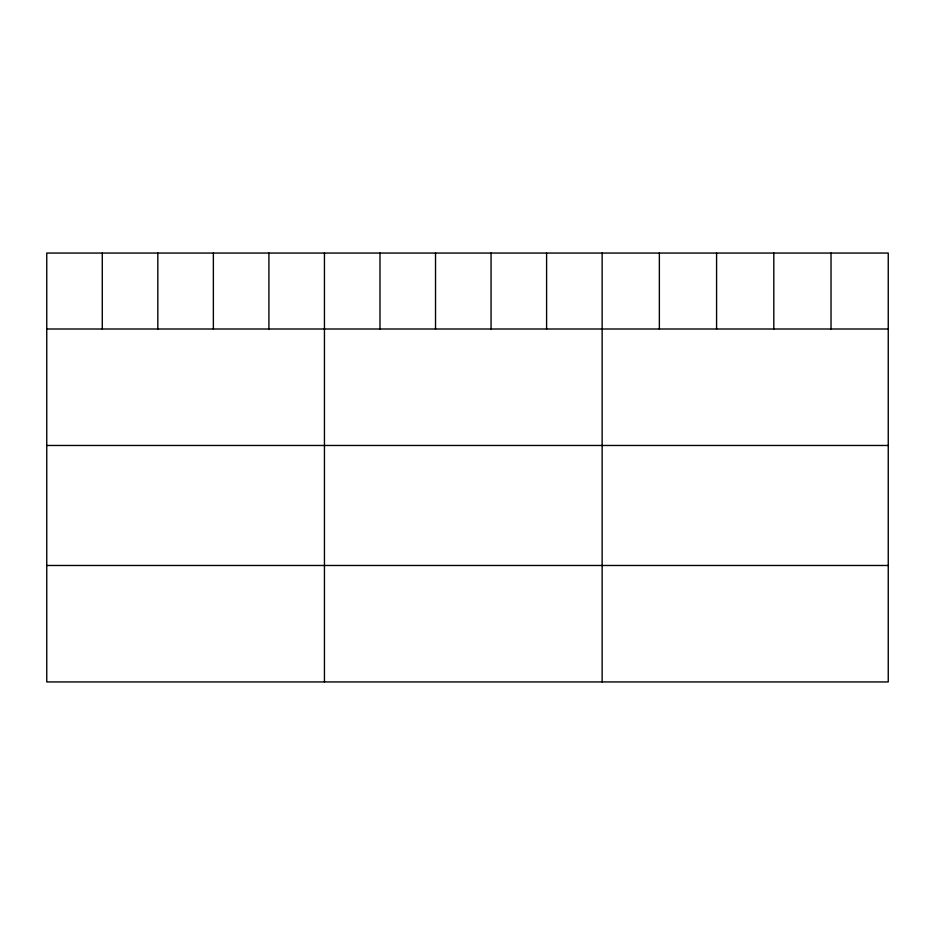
<?xml version="1.0" encoding="UTF-8"?>
<svg xmlns="http://www.w3.org/2000/svg" width="935" height="935" viewBox="0 0 935 935"><rect width="100%" height="100%" fill="white"/><g stroke="black" fill="none" stroke-linecap="round" stroke-linejoin="round"><path stroke-width="1.4" d="M888.25 329.003L888.25 681.942L46.75 681.942L46.75 253.058L888.25 253.058L888.25 329.003L46.75 329.003M46.75 445.469L888.25 445.469M46.75 565.476L888.25 565.476M831.028 253.058L831.028 329.003M773.806 253.058L773.806 329.003M716.584 253.058L716.584 329.003M659.362 253.058L659.362 329.003M602.14 253.058L602.14 681.942M546.601 253.058L546.601 329.003M491.062 253.058L491.062 329.003M435.523 253.058L435.523 329.003M379.984 253.058L379.984 329.003M324.445 253.058L324.445 681.942M268.906 253.058L268.906 329.003M213.367 253.058L213.367 329.003M157.828 253.058L157.828 329.003M102.289 253.058L102.289 329.003"/></g></svg>
